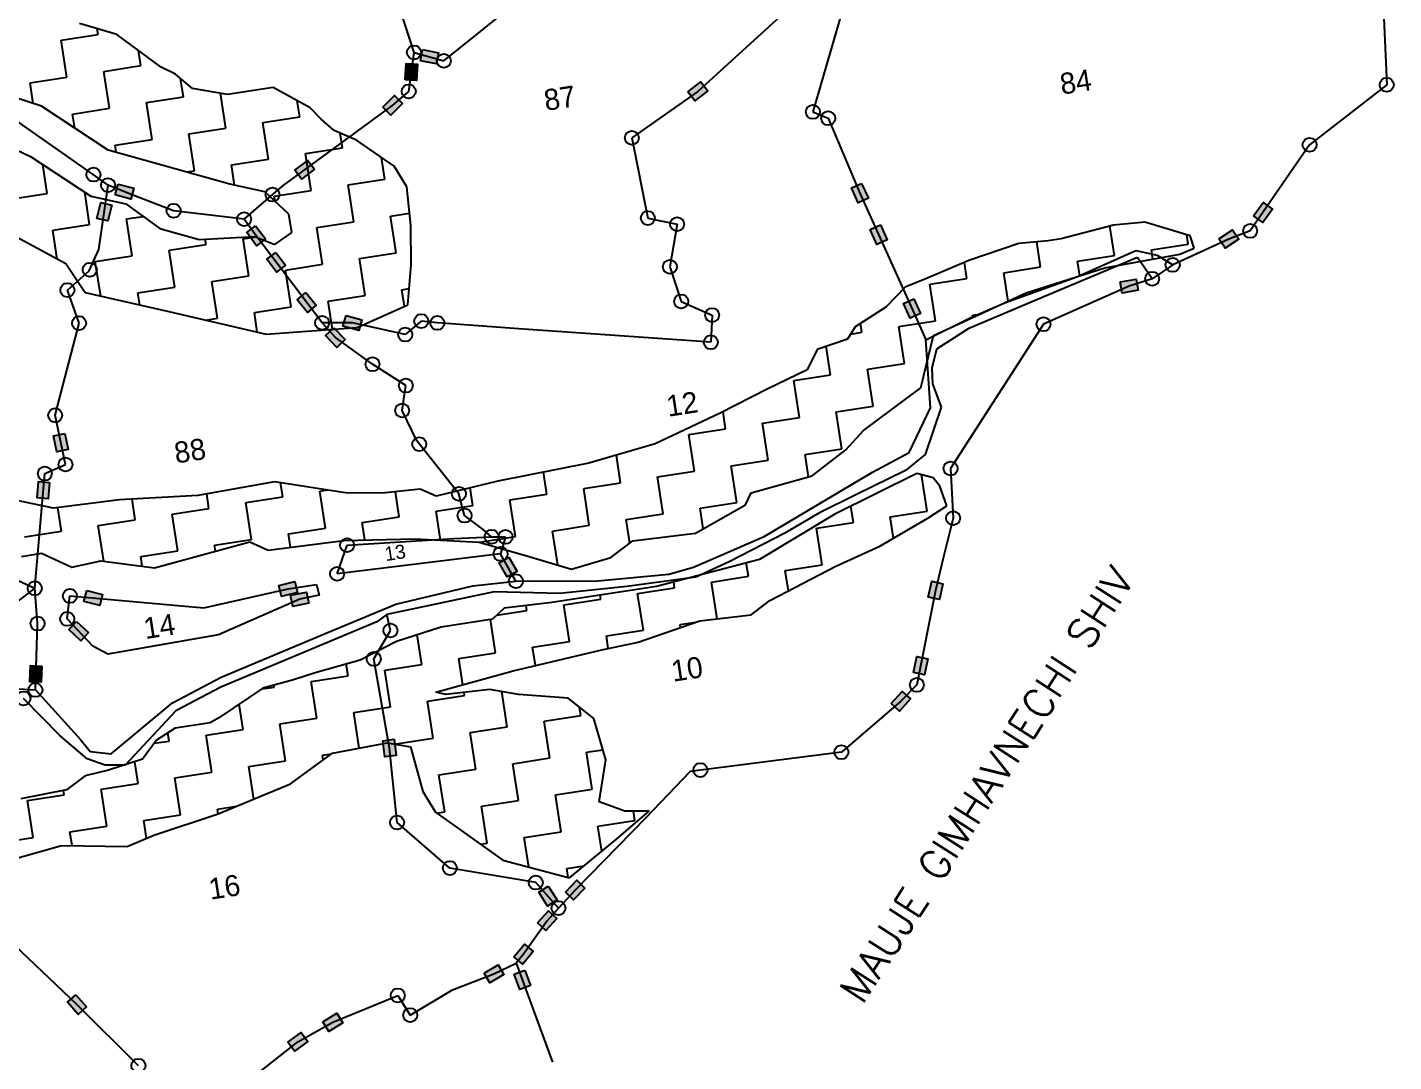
# Model space of a CAD drawing. Header units: metres. Extents: x 301485 to 306458, y 1961153 to 1964216.
# Drawn here: x 305081 to 306239, y 1962420 to 1963297 of the extents above; entities that cross this region are included whole.
import ezdxf

# ---------------------------------------------------------------- set-up
doc = ezdxf.new("R2010")
doc.units = ezdxf.units.M
for name, color, linetype in [('OFF', 1, 'Continuous'), ('POLY_HATCH', 12, 'Continuous'), ('POLY_PARCEL', 6, 'Continuous'), ('POLY_ROAD', 30, 'Continuous'), ('TEXT_MAPOUT', 7, 'Continuous'), ('TEXT_PARCEL', 7, 'Continuous'), ('V_BOUND_LINE', 7, 'Continuous')]:
    doc.layers.add(name, color=color, linetype=linetype)
doc.styles.get("Standard").update_dxf_attribs({"font": 'simplex.shx'})
doc.styles.add('TEXT_MAP', font='')
doc.styles.get('TEXT_MAP').set_extended_font_data('Kruti Dev 050')

msp = doc.modelspace()

# ---------------------------------------------------------------- hatches: boundary and pattern name
for points in [[(305427.9, 1963266.5), (305429.7, 1963275.9), (305416, 1963278.5), (305414.3, 1963269)], [(305411.8, 1963266.2), (305402.2, 1963266.8), (305401.5, 1963252.9), (305411.1, 1963252.4)], [(305657.9, 1963243.5), (305652, 1963251.1), (305641, 1963242.7), (305646.9, 1963235.1)], [(305399.1, 1963232.7), (305392.4, 1963239.5), (305382.5, 1963229.7), (305389.3, 1963222.9)], [(305307.8, 1963176.3), (305313.5, 1963168.6), (305324.7, 1963177), (305318.9, 1963184.6)], [(305169, 1963151.6), (305171.5, 1963160.9), (305158.1, 1963164.5), (305155.6, 1963155.3)], [(305785.3, 1963148.5), (305794, 1963152.5), (305788.3, 1963165.1), (305779.6, 1963161.2)], [(305152.7, 1963146.7), (305143.4, 1963148.9), (305140.1, 1963135.4), (305149.5, 1963133.2)], [(306136.4, 1963143.2), (306128.6, 1963148.8), (306120.4, 1963137.6), (306128.2, 1963132)], [(305275.4, 1963112.2), (305283.1, 1963118), (305274.7, 1963129.1), (305267.1, 1963123.3)], [(305801.1, 1963113.3), (305809.9, 1963117.3), (305804.2, 1963129.9), (305795.4, 1963126)], [(306107.9, 1963117.7), (306102.7, 1963125.7), (306091.1, 1963118.1), (306096.3, 1963110.1)], [(305292.4, 1963089.8), (305300.1, 1963095.6), (305291.7, 1963106.6), (305284.1, 1963100.9)], [(306022.6, 1963074.4), (306021.1, 1963083.8), (306007.4, 1963081.6), (306009, 1963072.1)], [(305318.6, 1963055.7), (305326, 1963061.8), (305317.2, 1963072.5), (305309.8, 1963066.4)], [(305829.4, 1963050.7), (305838.1, 1963054.6), (305832.4, 1963067.2), (305823.7, 1963063.3)], [(305362.1, 1963040.2), (305364.6, 1963049.4), (305351.3, 1963053.1), (305348.7, 1963043.9)], [(305343.6, 1963026), (305350.5, 1963032.6), (305341, 1963042.7), (305334, 1963036.1)], [(305106.3, 1962937.4), (305115.7, 1962939.3), (305112.9, 1962952.9), (305103.5, 1962950.9)], [(305089.4, 1962898.4), (305098.9, 1962897.6), (305100.1, 1962911.4), (305090.6, 1962912.2)], [(305487.8, 1962831.3), (305496.2, 1962836), (305489.4, 1962848.1), (305481, 1962843.4)], [(305142.7, 1962807.2), (305145, 1962816.5), (305131.5, 1962819.8), (305129.2, 1962810.4)], [(305310.2, 1962818.2), (305307.9, 1962827.5), (305294.4, 1962824.2), (305296.7, 1962814.9)], [(305857.2, 1962825.6), (305847.9, 1962827.7), (305844.8, 1962814.2), (305854.2, 1962812.1)], [(305319.7, 1962809), (305317.9, 1962818.4), (305304.3, 1962815.8), (305306.1, 1962806.4)], [(305126.4, 1962777.1), (305133, 1962784.1), (305122.9, 1962793.6), (305116.3, 1962786.7)], [(305844.4, 1962761.8), (305835, 1962763.8), (305832.2, 1962750.2), (305841.6, 1962748.3)], [(305083.4, 1962742.3), (305093, 1962742), (305093.5, 1962755.8), (305083.9, 1962756.2)], [(305829.6, 1962727.9), (305822.5, 1962734.3), (305813.2, 1962724), (305820.3, 1962717.6)], [(305384.3, 1962678.8), (305393.8, 1962680), (305392, 1962693.7), (305382.5, 1962692.5)], [(305522.1, 1962552.2), (305530.2, 1962557.4), (305522.6, 1962569.1), (305514.6, 1962563.9)], [(305553.7, 1962567.4), (305546.9, 1962574.1), (305537.2, 1962564.1), (305544.1, 1962557.4)], [(305530, 1962541.6), (305523, 1962548.2), (305513.5, 1962538.1), (305520.5, 1962531.5)], [(305509.8, 1962513.7), (305502.5, 1962519.9), (305493.6, 1962509.2), (305501, 1962503.1)], [(305485.1, 1962494.1), (305480.2, 1962502.4), (305468.3, 1962495.4), (305473.1, 1962487.1)], [(305498.6, 1962481.5), (305507.6, 1962484.8), (305502.9, 1962497.8), (305493.8, 1962494.5)], [(305124.2, 1962460.4), (305131.4, 1962466.8), (305122.2, 1962477.1), (305115.1, 1962470.8)], [(305348.5, 1962453.2), (305343.5, 1962461.4), (305331.6, 1962454.1), (305336.6, 1962445.9)], [(305318.9, 1962437.3), (305313.2, 1962445), (305302, 1962436.8), (305307.7, 1962429.1)]]:
    msp.add_hatch(color=256).paths.add_polyline_path(points)

# ---------------------------------------------------------------- linework, layer by layer
for points in [[(305416, 1963278.5), (305429.7, 1963275.9), (305427.9, 1963266.5), (305414.3, 1963269)], [(305401.5, 1963252.9), (305402.2, 1963266.8), (305411.8, 1963266.2), (305411.1, 1963252.4)], [(305641, 1963242.7), (305652, 1963251.1), (305657.9, 1963243.5), (305646.9, 1963235.1)], [(305382.5, 1963229.7), (305392.4, 1963239.5), (305399.1, 1963232.7), (305389.3, 1963222.9)], [(305324.7, 1963177), (305313.5, 1963168.6), (305307.8, 1963176.3), (305318.9, 1963184.6)], [(305158.1, 1963164.5), (305171.5, 1963160.9), (305169, 1963151.6), (305155.6, 1963155.3)], [(305788.3, 1963165.1), (305794, 1963152.5), (305785.3, 1963148.5), (305779.6, 1963161.2)], [(305140.1, 1963135.4), (305143.4, 1963148.9), (305152.7, 1963146.7), (305149.5, 1963133.2)], [(306120.4, 1963137.6), (306128.6, 1963148.8), (306136.4, 1963143.2), (306128.2, 1963132)], [(305274.7, 1963129.1), (305283.1, 1963118), (305275.4, 1963112.2), (305267.1, 1963123.3)], [(305804.2, 1963129.9), (305809.9, 1963117.3), (305801.1, 1963113.3), (305795.4, 1963126)], [(306091.1, 1963118.1), (306102.7, 1963125.7), (306107.9, 1963117.7), (306096.3, 1963110.1)], [(305291.7, 1963106.6), (305300.1, 1963095.6), (305292.4, 1963089.8), (305284.1, 1963100.9)], [(306007.4, 1963081.6), (306021.1, 1963083.8), (306022.6, 1963074.4), (306009, 1963072.1)], [(305317.2, 1963072.5), (305326, 1963061.8), (305318.6, 1963055.7), (305309.8, 1963066.4)], [(305832.4, 1963067.2), (305838.1, 1963054.6), (305829.4, 1963050.7), (305823.7, 1963063.3)], [(305351.3, 1963053.1), (305364.6, 1963049.4), (305362.1, 1963040.2), (305348.7, 1963043.9)], [(305341, 1963042.7), (305350.5, 1963032.6), (305343.6, 1963026), (305334, 1963036.1)], [(305112.9, 1962952.9), (305115.7, 1962939.3), (305106.3, 1962937.4), (305103.5, 1962950.9)], [(305100.1, 1962911.4), (305098.9, 1962897.6), (305089.4, 1962898.4), (305090.6, 1962912.2)], [(305489.4, 1962848.1), (305496.2, 1962836), (305487.8, 1962831.3), (305481, 1962843.4)], [(305131.5, 1962819.8), (305145, 1962816.5), (305142.7, 1962807.2), (305129.2, 1962810.4)], [(305294.4, 1962824.2), (305307.9, 1962827.5), (305310.2, 1962818.2), (305296.7, 1962814.9)], [(305844.8, 1962814.2), (305847.9, 1962827.7), (305857.2, 1962825.6), (305854.2, 1962812.1)], [(305304.3, 1962815.8), (305317.9, 1962818.4), (305319.7, 1962809), (305306.1, 1962806.4)], [(305122.9, 1962793.6), (305133, 1962784.1), (305126.4, 1962777.1), (305116.3, 1962786.7)], [(305832.2, 1962750.2), (305835, 1962763.8), (305844.4, 1962761.8), (305841.6, 1962748.3)], [(305093.5, 1962755.8), (305093, 1962742), (305083.4, 1962742.3), (305083.9, 1962756.2)], [(305813.2, 1962724), (305822.5, 1962734.3), (305829.6, 1962727.9), (305820.3, 1962717.6)], [(305392, 1962693.7), (305393.8, 1962680), (305384.3, 1962678.8), (305382.5, 1962692.5)], [(305522.6, 1962569.1), (305530.2, 1962557.4), (305522.1, 1962552.2), (305514.6, 1962563.9)], [(305537.2, 1962564.1), (305546.9, 1962574.1), (305553.7, 1962567.4), (305544.1, 1962557.4)], [(305513.5, 1962538.1), (305523, 1962548.2), (305530, 1962541.6), (305520.5, 1962531.5)], [(305493.6, 1962509.2), (305502.5, 1962519.9), (305509.8, 1962513.7), (305501, 1962503.1)], [(305468.3, 1962495.4), (305480.2, 1962502.4), (305485.1, 1962494.1), (305473.1, 1962487.1)], [(305502.9, 1962497.8), (305507.6, 1962484.8), (305498.6, 1962481.5), (305493.8, 1962494.5)], [(305122.2, 1962477.1), (305131.4, 1962466.8), (305124.2, 1962460.4), (305115.1, 1962470.8)], [(305331.6, 1962454.1), (305343.5, 1962461.4), (305348.5, 1962453.2), (305336.6, 1962445.9)], [(305302, 1962436.8), (305313.2, 1962445), (305318.9, 1962437.3), (305307.7, 1962429.1)]]:
    msp.add_lwpolyline(points, close=True)
for centre in [(305408.9, 1963276.2), (305434.1, 1963269), (305404.4, 1963243.1), (306233.3, 1963248.7), (305747, 1963225.7), (305760, 1963220.3), (305593.5, 1963203.7), (306168, 1963197.8), (305137.2, 1963172.5), (305149.6, 1963163.6), (305289, 1963155.6), (305205.2, 1963141.9), (305264.9, 1963134.7), (305607.1, 1963135.7), (305631.9, 1963130.5), (306117.6, 1963124.8), (305134.1, 1963091.9), (305625.8, 1963094.3), (306051.9, 1963095.9), (306034.5, 1963084.2), (305115.1, 1963074.6), (305635.4, 1963065), (305125, 1963046.6), (305331, 1963046.8), (305415.1, 1963048.3), (305428.7, 1963046.7), (305661.6, 1963053.4), (305942.4, 1963045.6), (305401.5, 1963036.8), (305660.5, 1963030.3), (305373.7, 1963011.7), (305402, 1962993.6), (305104.8, 1962968.4), (305398.9, 1962972.5), (305413.4, 1962943.9), (305096, 1962919), (305113.5, 1962926.7), (305863.7, 1962923.3), (305447, 1962901.8), (305451.8, 1962883.4), (305865.8, 1962881.2), (305474.7, 1962865.4), (305486.5, 1962865.3), (305352.2, 1962858.3), (305482.3, 1962850.9), (305343.7, 1962834), (305495.3, 1962827.8), (305087.5, 1962821.7), (305117.3, 1962815.2), (305089.9, 1962791.8), (305115, 1962795.7), (305388.9, 1962785.9), (305374.8, 1962761.8), (305088, 1962735.5), (305835.1, 1962739.8), (305077.9, 1962728.4), (305771.1, 1962682.7), (305651.6, 1962667.6), (305394.5, 1962623.1), (305439.3, 1962584.5), (305512.1, 1962572.1), (305531.4, 1962550.6), (305395.1, 1962476.5), (305405.7, 1962459.8), (305175.3, 1962416.9)]:
    msp.add_circle(centre, 5.94)
at = {"layer": 'OFF'}
msp.add_line((306051.9, 1963095.9), (306034.5, 1963084.2), dxfattribs=at)
at = {"layer": 'POLY_HATCH'}
for p, q in [((305157, 1963291.3), (305125.3, 1963300.7)), ((305194.6, 1963263.7), (305157, 1963291.3)), ((305206.7, 1963257.6), (305194.6, 1963263.7)), ((305221.3, 1963245.5), (305206.7, 1963257.6)), ((305093.1, 1963230.6), (305069.7, 1963238.1)), ((305250.7, 1963240.5), (305221.3, 1963245.5)), ((305289.5, 1963246.5), (305250.7, 1963240.5)), ((305320.9, 1963229.1), (305289.5, 1963246.5)), ((305149.8, 1963193.2), (305093.1, 1963230.6)), ((305330.3, 1963219.4), (305320.9, 1963229.1)), ((305341.3, 1963209.9), (305330.3, 1963219.4)), ((305040.9, 1963208.2), (305083.8, 1963187.8)), ((305360.1, 1963201.7), (305341.3, 1963209.9)), ((305392.1, 1963179.6), (305360.1, 1963201.7)), ((305252.8, 1963164.5), (305149.8, 1963193.2)), ((305083.8, 1963187.8), (305135.1, 1963154.3)), ((305402.7, 1963162.2), (305392.1, 1963179.6)), ((305282.5, 1963158), (305252.8, 1963164.5)), ((305302.9, 1963138.9), (305282.5, 1963158)), ((305406.2, 1963129.3), (305402.7, 1963162.2)), ((305135.1, 1963154.3), (305164.7, 1963147.8)), ((305164.7, 1963147.8), (305193.4, 1963126.8)), ((305305.3, 1963123.3), (305302.9, 1963138.9)), ((306028.4, 1963132.2), (306001.7, 1963129.7)), ((306066.7, 1963120.6), (306028.4, 1963132.2)), ((305061.6, 1963125.5), (305113.7, 1963097)), ((305193.4, 1963126.8), (305226.7, 1963117.6)), ((305226.7, 1963117.6), (305274, 1963120.1)), ((305274, 1963120.1), (305291, 1963113.2)), ((305291, 1963113.2), (305305.3, 1963123.3)), ((305406.6, 1963096), (305406.2, 1963129.3)), ((306001.7, 1963129.7), (305957.3, 1963118.1)), ((306070, 1963110), (306066.7, 1963120.6)), ((305921.4, 1963114.1), (305879.1, 1963099.7)), ((305946.5, 1963116.4), (305921.4, 1963114.1)), ((305957.3, 1963118.1), (305946.5, 1963116.4)), ((306058, 1963105), (306070, 1963110)), ((305113.7, 1963097), (305130.2, 1963072.5)), ((305879.1, 1963099.7), (305844.7, 1963084.9)), ((305994.5, 1963093.6), (306058, 1963105)), ((305403.8, 1963062.2), (305406.6, 1963096)), ((305927.8, 1963072.2), (305994.5, 1963093.6)), ((305825.3, 1963077.1), (305808.8, 1963060.2)), ((305844.7, 1963084.9), (305825.3, 1963077.1)), ((305130.2, 1963072.5), (305201.1, 1963056.4)), ((305360.7, 1963042.8), (305403.8, 1963062.2)), ((305849.1, 1963036.2), (305927.8, 1963072.2)), ((305201.1, 1963056.4), (305283.6, 1963037.3)), ((305808.8, 1963060.2), (305782.7, 1963043.5)), ((305283.6, 1963037.3), (305360.7, 1963042.8)), ((305782.7, 1963043.5), (305776.4, 1963033)), ((305776.4, 1963033), (305750.7, 1963024.3)), ((305838.4, 1962991.7), (305849.1, 1963036.2)), ((305750.7, 1963024.3), (305742.2, 1963007.1)), ((305742.2, 1963007.1), (305708.1, 1962990.7)), ((305708.1, 1962990.7), (305668.3, 1962970.2)), ((305789.9, 1962955.6), (305838.4, 1962991.7)), ((305668.3, 1962970.2), (305613.4, 1962944.3)), ((305774.9, 1962939), (305789.9, 1962955.6)), ((305613.4, 1962944.3), (305557.1, 1962927.7)), ((305746.5, 1962917.1), (305774.9, 1962939)), ((305557.1, 1962927.7), (305479.9, 1962912.6)), ((305290.7, 1962912.1), (305225.7, 1962900.5)), ((305352.6, 1962902.5), (305290.7, 1962912.1)), ((305479.9, 1962912.6), (305427.8, 1962899.8)), ((305694.6, 1962902.8), (305746.5, 1962917.1)), ((305835.1, 1962919.2), (305765.6, 1962884.7)), ((305848.8, 1962915.3), (305835.1, 1962919.2)), ((305854.6, 1962908.2), (305848.8, 1962915.3)), ((305103.3, 1962889.6), (305050.7, 1962900.6)), ((305225.7, 1962900.5), (305159.4, 1962896.6)), ((305384.4, 1962902.7), (305352.6, 1962902.5)), ((305414.2, 1962905.7), (305384.4, 1962902.7)), ((305427.8, 1962899.8), (305414.2, 1962905.7)), ((305689.8, 1962892.5), (305694.6, 1962902.8)), ((305860.4, 1962891.6), (305854.6, 1962908.2)), ((305159.4, 1962896.6), (305103.3, 1962889.6)), ((305647.4, 1962868.5), (305689.8, 1962892.5)), ((305844.5, 1962881.2), (305860.4, 1962891.6)), ((305765.6, 1962884.7), (305701.6, 1962846.2)), ((305803.6, 1962857.4), (305844.5, 1962881.2)), ((305594.3, 1962861.9), (305647.4, 1962868.5)), ((305189, 1962839.2), (305269.9, 1962861.2)), ((305269.9, 1962861.2), (305285.3, 1962854)), ((305285.3, 1962854), (305349.3, 1962862.3)), ((305349.3, 1962862.3), (305409.5, 1962863.6)), ((305409.5, 1962863.6), (305464, 1962860.9)), ((305464, 1962860.9), (305507.3, 1962848.5)), ((305575.8, 1962847.9), (305594.3, 1962861.9)), ((305766.4, 1962840.6), (305803.6, 1962857.4)), ((305076.1, 1962848.8), (305093.2, 1962851.5)), ((305093.2, 1962851.5), (305118.9, 1962839.5)), ((305118.9, 1962839.5), (305143.5, 1962844.9)), ((305143.5, 1962844.9), (305189, 1962839.2)), ((305507.3, 1962848.5), (305542.3, 1962838)), ((305542.3, 1962838), (305575.8, 1962847.9)), ((305701.6, 1962846.2), (305614.4, 1962823.2)), ((305710.5, 1962811.3), (305766.4, 1962840.6)), ((305614.4, 1962823.2), (305525.8, 1962809.6)), ((305525.8, 1962809.6), (305485.2, 1962804.9)), ((305694.8, 1962799.3), (305710.5, 1962811.3)), ((305485.2, 1962804.9), (305475.5, 1962795.5)), ((305651.1, 1962794.2), (305694.8, 1962799.3)), ((305432, 1962788.8), (305394.1, 1962776.6)), ((305475.5, 1962795.5), (305432, 1962788.8)), ((305599, 1962775.9), (305651.1, 1962794.2)), ((305394.1, 1962776.6), (305363.2, 1962760.7)), ((305568.1, 1962769.6), (305599, 1962775.9)), ((305493, 1962751.7), (305568.1, 1962769.6)), ((305325, 1962750), (305306.9, 1962744.1)), ((305363.2, 1962760.7), (305325, 1962750)), ((305427.3, 1962733.6), (305493, 1962751.7)), ((305306.9, 1962744.1), (305280.9, 1962736.9)), ((305280.9, 1962736.9), (305243.4, 1962712)), ((305435.6, 1962731.7), (305427.3, 1962733.6)), ((305473.1, 1962735.9), (305435.6, 1962731.7)), ((305497.6, 1962731.7), (305473.1, 1962735.9)), ((305539.5, 1962728.6), (305497.6, 1962731.7)), ((305561.2, 1962711.3), (305539.5, 1962728.6)), ((305206.6, 1962703.2), (305190.7, 1962692.8)), ((305236.1, 1962707.7), (305206.6, 1962703.2)), ((305243.4, 1962712), (305236.1, 1962707.7)), ((305571.4, 1962676.3), (305561.2, 1962711.3)), ((305190.7, 1962692.8), (305178.8, 1962676.7)), ((305304.1, 1962655.8), (305339.8, 1962682)), ((305339.8, 1962682), (305386.2, 1962690.7)), ((305386.2, 1962690.7), (305405.8, 1962687.4)), ((305405.8, 1962687.4), (305416.5, 1962649.3)), ((305178.8, 1962676.7), (305150, 1962667.4)), ((305565.8, 1962640.5), (305571.4, 1962676.3)), ((305130.1, 1962662.8), (305114.4, 1962650.8)), ((305150, 1962667.4), (305130.1, 1962662.8)), ((305114.4, 1962650.8), (305075.8, 1962643.3)), ((305242.8, 1962630.5), (305304.1, 1962655.8)), ((305416.5, 1962649.3), (305427.1, 1962631.8)), ((305587.6, 1962632.7), (305565.8, 1962640.5)), ((305188.3, 1962612.5), (305242.8, 1962630.5)), ((305427.1, 1962631.8), (305484.2, 1962591.3)), ((305578.8, 1962607.5), (305608.3, 1962632.7)), ((305608.3, 1962632.7), (305587.6, 1962632.7)), ((305165.9, 1962602.7), (305188.3, 1962612.5)), ((305061.3, 1962589.8), (305110.1, 1962603.7)), ((305110.1, 1962603.7), (305165.9, 1962602.7)), ((305540.7, 1962576.2), (305578.8, 1962607.5)), ((305484.2, 1962591.3), (305540.7, 1962576.2))]:
    msp.add_line(p, q, dxfattribs=at)
at = {"layer": 'POLY_HATCH', "linetype": 'Continuous'}
for p, q in [((305141.2, 1963291.3), (305140.5, 1963296.2)), ((305109.9, 1963286.5), (305141.2, 1963291.3)), ((305114.8, 1963255.2), (305109.9, 1963286.5)), ((305177.3, 1963264.9), (305175.3, 1963277.8)), ((305146, 1963260), (305177.3, 1963264.9)), ((305150.9, 1963228.8), (305146, 1963260)), ((305083.5, 1963250.4), (305114.8, 1963255.2)), ((305086.2, 1963232.8), (305083.5, 1963250.4)), ((305213.4, 1963238.4), (305211, 1963254)), ((305182.1, 1963233.6), (305213.4, 1963238.4)), ((305249.5, 1963211.9), (305245, 1963241.5)), ((305119.6, 1963223.9), (305150.9, 1963228.8)), ((305187, 1963202.3), (305182.1, 1963233.6)), ((305312.1, 1963221.6), (305310, 1963235.1)), ((305121.4, 1963211.9), (305119.6, 1963223.9)), ((305280.8, 1963216.8), (305312.1, 1963221.6)), ((305285.6, 1963185.5), (305280.8, 1963216.8)), ((305155.7, 1963197.5), (305187, 1963202.3)), ((305218.2, 1963207.1), (305249.5, 1963211.9)), ((305223, 1963175.8), (305218.2, 1963207.1)), ((305348.2, 1963195.1), (305346.2, 1963207.8)), ((305156.6, 1963191.3), (305155.7, 1963197.5)), ((305316.9, 1963190.3), (305348.2, 1963195.1)), ((305321.7, 1963159), (305316.9, 1963190.3)), ((305097.9, 1963156.6), (305094.2, 1963181)), ((305254.3, 1963180.7), (305285.6, 1963185.5)), ((305256.9, 1963163.6), (305254.3, 1963180.7)), ((305384.2, 1963168.7), (305381.4, 1963187)), ((305216, 1963174.8), (305223, 1963175.8)), ((305353, 1963163.8), (305384.2, 1963168.7)), ((305066.7, 1963151.8), (305097.9, 1963156.6)), ((305134, 1963130.1), (305129.8, 1963157.8)), ((305290.4, 1963154.2), (305321.7, 1963159)), ((305357.8, 1963132.6), (305353, 1963163.8)), ((305291.1, 1963150), (305290.4, 1963154.2)), ((305165.3, 1963134.9), (305179.3, 1963137.1)), ((305170.1, 1963103.7), (305165.3, 1963134.9)), ((305326.5, 1963127.7), (305357.8, 1963132.6)), ((305389.1, 1963137.4), (305405.1, 1963139.8)), ((305393.9, 1963106.1), (305389.1, 1963137.4)), ((305102.8, 1963125.3), (305134, 1963130.1)), ((305106.5, 1963100.9), (305102.8, 1963125.3)), ((305331.3, 1963096.5), (305326.5, 1963127.7)), ((306002.6, 1963103.8), (305998.7, 1963128.9)), ((306065.1, 1963113.4), (306063.9, 1963121.5)), ((305201.4, 1963108.5), (305232.7, 1963113.3)), ((305206.2, 1963077.2), (305201.4, 1963108.5)), ((305232.7, 1963113.3), (305232, 1963117.9)), ((305264, 1963118.1), (305274.8, 1963119.8)), ((305268.8, 1963086.8), (305264, 1963118.1)), ((305940, 1963094.2), (305936.7, 1963115.5)), ((306033.9, 1963108.6), (306065.1, 1963113.4)), ((306035.1, 1963100.9), (306033.9, 1963108.6)), ((305138.8, 1963098.8), (305170.1, 1963103.7)), ((305143.4, 1963069.5), (305138.8, 1963098.8)), ((305362.6, 1963101.3), (305393.9, 1963106.1)), ((305367.4, 1963070), (305362.6, 1963101.3)), ((305877.5, 1963084.5), (305875.4, 1963098.1)), ((305971.3, 1963099), (306002.6, 1963103.8)), ((305973.2, 1963086.8), (305971.3, 1963099)), ((305237.5, 1963082), (305268.8, 1963086.8)), ((305300, 1963091.6), (305331.3, 1963096.5)), ((305304.9, 1963060.4), (305300, 1963091.6)), ((305908.8, 1963089.3), (305940, 1963094.2)), ((305912.5, 1963065.2), (305908.8, 1963089.3)), ((305174.9, 1963072.4), (305206.2, 1963077.2)), ((305242.3, 1963050.7), (305237.5, 1963082)), ((305398.7, 1963074.8), (305404.9, 1963075.8)), ((305400.8, 1963060.9), (305398.7, 1963074.8)), ((305846.2, 1963079.7), (305877.5, 1963084.5)), ((305851, 1963048.4), (305846.2, 1963079.7)), ((305176.5, 1963062), (305174.9, 1963072.4)), ((305336.1, 1963065.2), (305367.4, 1963070)), ((305339.8, 1963041.3), (305336.1, 1963065.2)), ((305232.3, 1963049.2), (305242.3, 1963050.7)), ((305273.6, 1963055.6), (305304.9, 1963060.4)), ((305276.1, 1963039), (305273.6, 1963055.6)), ((305882.3, 1963053.2), (305888.3, 1963054.2)), ((305882.6, 1963051.5), (305882.3, 1963053.2)), ((305788.5, 1963038.8), (305787.3, 1963046.5)), ((305819.7, 1963043.6), (305851, 1963048.4)), ((305824.6, 1963012.3), (305819.7, 1963043.6)), ((305779, 1963037.3), (305788.5, 1963038.8)), ((305762, 1963002.7), (305758.3, 1963026.9)), ((305793.3, 1963007.5), (305824.6, 1963012.3)), ((305798.1, 1962976.2), (305793.3, 1963007.5)), ((305730.7, 1962997.9), (305762, 1963002.7)), ((305735.5, 1962966.6), (305730.7, 1962997.9)), ((305673, 1962957), (305670.8, 1962971.5)), ((305766.8, 1962971.4), (305798.1, 1962976.2)), ((305771.6, 1962940.1), (305766.8, 1962971.4)), ((305704.3, 1962961.8), (305735.5, 1962966.6)), ((305709.1, 1962930.5), (305704.3, 1962961.8)), ((305641.7, 1962952.2), (305673, 1962957)), ((305646.5, 1962920.9), (305641.7, 1962952.2)), ((305740.4, 1962935.3), (305771.6, 1962940.1)), ((305743.3, 1962916.2), (305740.4, 1962935.3)), ((305584, 1962911.2), (305580.4, 1962934.6)), ((305677.8, 1962925.7), (305709.1, 1962930.5)), ((305682.6, 1962894.4), (305677.8, 1962925.7)), ((305521.4, 1962901.6), (305518.6, 1962920.2)), ((305615.3, 1962916.1), (305646.5, 1962920.9)), ((305620.1, 1962884.8), (305615.3, 1962916.1)), ((305843.8, 1962887.2), (305839.1, 1962918.1)), ((305235.1, 1962889.5), (305233.2, 1962901.8)), ((305297.7, 1962899.2), (305295.8, 1962911.3)), ((305329, 1962904), (305336.1, 1962905.1)), ((305333.8, 1962872.7), (305329, 1962904)), ((305396.3, 1962882.3), (305393.1, 1962903.5)), ((305458.9, 1962892), (305456.6, 1962906.9)), ((305490.2, 1962896.8), (305521.4, 1962901.6)), ((305552.7, 1962906.4), (305584, 1962911.2)), ((305557.5, 1962875.2), (305552.7, 1962906.4)), ((305110, 1962870.3), (305107, 1962890)), ((305172.6, 1962879.9), (305169.9, 1962897.3)), ((305203.8, 1962884.7), (305235.1, 1962889.5)), ((305266.4, 1962894.4), (305297.7, 1962899.2)), ((305271.2, 1962863.1), (305266.4, 1962894.4)), ((305427.6, 1962887.2), (305458.9, 1962892)), ((305495, 1962865.5), (305490.2, 1962896.8)), ((305651.4, 1962889.6), (305682.6, 1962894.4)), ((305654, 1962872.2), (305651.4, 1962889.6)), ((305781.3, 1962877.6), (305779.2, 1962891.4)), ((305141.3, 1962875.1), (305172.6, 1962879.9)), ((305208.7, 1962853.4), (305203.8, 1962884.7)), ((305365, 1962877.5), (305396.3, 1962882.3)), ((305367.3, 1962862.7), (305365, 1962877.5)), ((305431.4, 1962862.5), (305427.6, 1962887.2)), ((305588.8, 1962880), (305620.1, 1962884.8)), ((305591.9, 1962860), (305588.8, 1962880)), ((305750, 1962872.8), (305781.3, 1962877.6)), ((305812.6, 1962882.4), (305843.8, 1962887.2)), ((305815.3, 1962864.3), (305812.6, 1962882.4)), ((305078.7, 1962865.4), (305110, 1962870.3)), ((305146, 1962844.6), (305141.3, 1962875.1)), ((305302.5, 1962867.9), (305333.8, 1962872.7)), ((305304.2, 1962856.5), (305302.5, 1962867.9)), ((305464.3, 1962860.8), (305495, 1962865.5)), ((305526.2, 1962870.3), (305557.5, 1962875.2)), ((305530.7, 1962841.5), (305526.2, 1962870.3)), ((305754.8, 1962841.5), (305750, 1962872.8)), ((305239.9, 1962858.3), (305271.2, 1962863.1)), ((305240.7, 1962853.3), (305239.9, 1962858.3)), ((305177.4, 1962848.6), (305208.7, 1962853.4)), ((305178.6, 1962840.5), (305177.4, 1962848.6)), ((305692.3, 1962831.9), (305690.5, 1962843.3)), ((305118.8, 1962839.6), (305120.3, 1962839.8)), ((305661, 1962827), (305692.3, 1962831.9)), ((305723.5, 1962836.7), (305754.8, 1962841.5)), ((305726.2, 1962819.5), (305723.5, 1962836.7)), ((305598.4, 1962817.4), (305629.7, 1962822.2)), ((305629.7, 1962822.2), (305629, 1962827.1)), ((305665.8, 1962795.9), (305661, 1962827)), ((305535.9, 1962807.8), (305567.2, 1962812.6)), ((305540.7, 1962776.5), (305535.9, 1962807.8)), ((305567.2, 1962812.6), (305566.7, 1962815.9)), ((305603.3, 1962786.1), (305598.4, 1962817.4)), ((305479.2, 1962799), (305504.6, 1962803)), ((305504.6, 1962803), (305504, 1962807.1)), ((305478.1, 1962766.9), (305473.8, 1962795.2)), ((305572, 1962781.3), (305603.3, 1962786.1)), ((305634.5, 1962791), (305647.5, 1962793)), ((305634.9, 1962788.5), (305634.5, 1962791)), ((305415.6, 1962757.2), (305411.7, 1962782.3)), ((305509.4, 1962771.7), (305540.7, 1962776.5)), ((305573.6, 1962770.7), (305572, 1962781.3)), ((305446.9, 1962762.1), (305478.1, 1962766.9)), ((305450.3, 1962739.9), (305446.9, 1962762.1)), ((305511.8, 1962756.2), (305509.4, 1962771.7)), ((305353, 1962747.6), (305351.5, 1962757.4)), ((305384.3, 1962752.4), (305415.6, 1962757.2)), ((305389.1, 1962721.1), (305384.3, 1962752.4)), ((305280.1, 1962736.4), (305290.5, 1962738)), ((305290.5, 1962738), (305290.3, 1962739.5)), ((305321.8, 1962742.8), (305353, 1962747.6)), ((305326.6, 1962711.5), (305321.8, 1962742.8)), ((305420.4, 1962726), (305451.7, 1962730.8)), ((305451.7, 1962730.8), (305451.3, 1962733.5)), ((305487.8, 1962704.3), (305483.2, 1962734.2)), ((305264, 1962701.9), (305260.7, 1962723.5)), ((305357.9, 1962716.3), (305389.1, 1962721.1)), ((305362.5, 1962686.2), (305357.9, 1962716.3)), ((305425.2, 1962694.7), (305420.4, 1962726)), ((305550.3, 1962713.9), (305549.3, 1962720.8)), ((305295.3, 1962706.7), (305326.6, 1962711.5)), ((305300.1, 1962675.4), (305295.3, 1962706.7)), ((305456.5, 1962699.5), (305487.8, 1962704.3)), ((305519.1, 1962709.1), (305550.3, 1962713.9)), ((305523.9, 1962677.9), (305519.1, 1962709.1)), ((305188.8, 1962690.3), (305201.5, 1962692.2)), ((305201.5, 1962692.2), (305200.4, 1962699.2)), ((305232.7, 1962697.1), (305264, 1962701.9)), ((305237.6, 1962665.8), (305232.7, 1962697.1)), ((305393.9, 1962689.9), (305425.2, 1962694.7)), ((305461.3, 1962668.2), (305456.5, 1962699.5)), ((305331.4, 1962680.2), (305339.1, 1962681.4)), ((305332, 1962676.3), (305331.4, 1962680.2)), ((305394, 1962689.4), (305393.9, 1962689.9)), ((305555.1, 1962682.7), (305568.9, 1962684.8)), ((305560, 1962651.4), (305555.1, 1962682.7)), ((305175, 1962656.1), (305172.2, 1962674.5)), ((305268.8, 1962670.6), (305300.1, 1962675.4)), ((305273.1, 1962643), (305268.8, 1962670.6)), ((305492.6, 1962673), (305523.9, 1962677.9)), ((305497.4, 1962641.8), (305492.6, 1962673)), ((305206.3, 1962661), (305237.6, 1962665.8)), ((305211.1, 1962629.7), (305206.3, 1962661)), ((305430, 1962663.4), (305461.3, 1962668.2)), ((305434.9, 1962632.1), (305430, 1962663.4)), ((305081.2, 1962641.7), (305112.5, 1962646.5)), ((305112.5, 1962646.5), (305111.9, 1962650.3)), ((305143.7, 1962651.3), (305175, 1962656.1)), ((305148.6, 1962620.1), (305143.7, 1962651.3)), ((305528.7, 1962646.6), (305560, 1962651.4)), ((305533.5, 1962615.3), (305528.7, 1962646.6)), ((305086, 1962610.4), (305081.2, 1962641.7)), ((305242.4, 1962634.5), (305258.6, 1962637)), ((305243, 1962630.6), (305242.4, 1962634.5)), ((305466.1, 1962636.9), (305497.4, 1962641.8)), ((305471, 1962605.7), (305466.1, 1962636.9)), ((305179.8, 1962624.9), (305211.1, 1962629.7)), ((305182.1, 1962609.8), (305179.8, 1962624.9)), ((305428.1, 1962631.1), (305434.9, 1962632.1)), ((305564.8, 1962620.1), (305596.1, 1962624.9)), ((305596.1, 1962624.9), (305594.9, 1962632.7)), ((305054.7, 1962605.6), (305086, 1962610.4)), ((305117.3, 1962615.2), (305148.6, 1962620.1)), ((305119.1, 1962603.5), (305117.3, 1962615.2)), ((305502.2, 1962610.5), (305533.5, 1962615.3)), ((305506.1, 1962585.5), (305502.2, 1962610.5)), ((305568.1, 1962598.7), (305564.8, 1962620.1)), ((305465.3, 1962604.8), (305471, 1962605.7)), ((305538.3, 1962584), (305552.9, 1962586.3)), ((305539.5, 1962576.5), (305538.3, 1962584))]:
    msp.add_line(p, q, dxfattribs=at)
at = {"layer": 'POLY_PARCEL'}
for p, q in [((305434.1, 1963269), (305581.6, 1963387.7)), ((305748.4, 1963333.4), (305649.4, 1963243.1)), ((305776.6, 1963328.3), (305747, 1963225.7)), ((305408.9, 1963276.2), (305397.8, 1963310.9)), ((305404.4, 1963243.1), (305408.9, 1963276.2)), ((305408.9, 1963276.2), (305434.1, 1963269)), ((305135.1, 1963174), (305037.6, 1963242.3)), ((305390.8, 1963231.2), (305404.4, 1963243.1)), ((305649.4, 1963243.1), (305593.5, 1963203.7)), ((305297.7, 1963163.1), (305390.8, 1963231.2)), ((305747, 1963225.7), (305760, 1963220.3)), ((305760, 1963220.3), (305786.8, 1963156.8)), ((305593.5, 1963203.7), (305607.1, 1963135.7)), ((305149.6, 1963163.6), (305135.1, 1963174)), ((305141.8, 1963109), (305149.6, 1963163.6)), ((305167.9, 1963156.3), (305149.6, 1963163.6)), ((305205.2, 1963141.9), (305167.9, 1963156.3)), ((305264.9, 1963134.7), (305297.7, 1963163.1)), ((305786.8, 1963156.8), (305834.2, 1963051.7)), ((305264.9, 1963134.7), (305205.2, 1963141.9)), ((305275.1, 1963120.7), (305264.9, 1963134.7)), ((305607.1, 1963135.7), (305631.9, 1963130.5)), ((305331, 1963046.8), (305275.1, 1963120.7)), ((305631.9, 1963130.5), (305625.8, 1963094.3)), ((305133.7, 1963091), (305141.8, 1963109)), ((305115.1, 1963074.6), (305133.7, 1963091)), ((305625.8, 1963094.3), (305635.4, 1963065)), ((305125, 1963046.6), (305115.1, 1963074.6)), ((305635.4, 1963065), (305661.6, 1963053.4)), ((305661.6, 1963053.4), (305660.5, 1963030.3)), ((305834.2, 1963051.7), (305842.8, 1963032.4)), ((305104.8, 1962968.4), (305125, 1963046.6)), ((305342.3, 1963034.3), (305331, 1963046.8)), ((305356.7, 1963046.7), (305331, 1963046.8)), ((305401.5, 1963036.8), (305356.7, 1963046.7)), ((305415.1, 1963048.3), (305401.5, 1963036.8)), ((305428.7, 1963046.7), (305415.1, 1963048.3)), ((305497.8, 1963041.7), (305428.7, 1963046.7)), ((305660.5, 1963030.3), (305497.8, 1963041.7)), ((305373.7, 1963011.7), (305342.3, 1963034.3)), ((305402, 1962993.6), (305373.7, 1963011.7)), ((305398.9, 1962972.5), (305402, 1962993.6)), ((305411.2, 1962946.8), (305398.9, 1962972.5)), ((305113.5, 1962926.7), (305104.8, 1962968.4)), ((305447, 1962901.8), (305411.2, 1962946.8)), ((305096, 1962919), (305113.5, 1962926.7)), ((305087.5, 1962821.7), (305096, 1962919)), ((305451.8, 1962883.4), (305447, 1962901.8)), ((305467.4, 1962871.6), (305451.8, 1962883.4)), ((305442.6, 1962863.9), (305474.7, 1962865.4)), ((305474.7, 1962865.4), (305467.4, 1962871.6)), ((305474.7, 1962865.4), (305486.5, 1962865.3)), ((305486.5, 1962865.3), (305482.3, 1962850.9)), ((305343.7, 1962834), (305352.2, 1962858.3)), ((305352.2, 1962858.3), (305442.6, 1962863.9)), ((305482.3, 1962850.9), (305343.7, 1962834)), ((305495.3, 1962827.8), (305482.3, 1962850.9)), ((305062.4, 1962833.3), (305087.5, 1962821.7)), ((305087.5, 1962821.7), (305067.5, 1962806.6)), ((305089.9, 1962791.8), (305087.5, 1962821.7)), ((305230.7, 1962805.2), (305302.3, 1962821.2)), ((305302.3, 1962821.2), (305326.2, 1962824.9)), ((305326.2, 1962824.9), (305328.6, 1962815.9)), ((305115, 1962795.7), (305117.3, 1962815.2)), ((305117.3, 1962815.2), (305230.7, 1962805.2)), ((305312, 1962812.4), (305243.1, 1962782.2)), ((305328.6, 1962815.9), (305312, 1962812.4)), ((305136.7, 1962772.6), (305115, 1962795.7)), ((305388.9, 1962785.9), (305386, 1962799.6)), ((305088, 1962735.5), (305089.9, 1962791.8)), ((305374.8, 1962761.8), (305388.9, 1962785.9)), ((305149.5, 1962765.8), (305136.7, 1962772.6)), ((305243.1, 1962782.2), (305149.5, 1962765.8)), ((305388.2, 1962686.2), (305374.8, 1962761.8)), ((305394.5, 1962623.1), (305388.2, 1962686.2)), ((305439.3, 1962584.5), (305394.5, 1962623.1)), ((305512.1, 1962572.1), (305439.3, 1962584.5)), ((305531.4, 1962550.6), (305512.1, 1962572.1)), ((305123.2, 1962468.8), (305058.6, 1962530.2)), ((305441.4, 1962481.3), (305476.7, 1962494.8)), ((305476.7, 1962494.8), (305495.5, 1962503.9)), ((305340.1, 1962453.7), (305395.1, 1962476.5)), ((305395.1, 1962476.5), (305405.7, 1962459.8)), ((305405.7, 1962459.8), (305441.4, 1962481.3)), ((305175.3, 1962416.9), (305123.2, 1962468.8)), ((305310.5, 1962437.1), (305340.1, 1962453.7)), ((305241.3, 1962382.8), (305310.5, 1962437.1))]:
    msp.add_line(p, q, dxfattribs=at)
at = {"layer": 'POLY_ROAD'}
for p, q in [((306022.1, 1963102.2), (305932, 1963064.3)), ((305970.6, 1963085.8), (306020.7, 1963108.1)), ((306020.7, 1963108.1), (306038.7, 1963104.1)), ((306034.5, 1963084.2), (306022.1, 1963102.2)), ((306038.7, 1963104.1), (306051.9, 1963095.9)), ((305910.1, 1963064.2), (305970.6, 1963085.8)), ((305932, 1963064.3), (305878.7, 1963041.8)), ((305880.4, 1963051.1), (305910.1, 1963064.2)), ((305842.8, 1963032.4), (305880.4, 1963051.1)), ((305878.7, 1963041.8), (305851.6, 1963024.6)), ((305846.6, 1962974.8), (305842.8, 1963032.4)), ((305851.6, 1963024.6), (305847.8, 1963008.4)), ((305847.8, 1963008.4), (305848.4, 1962995.2)), ((305848.4, 1962995.2), (305855.8, 1962975.2)), ((305828.6, 1962936.9), (305846.6, 1962974.8)), ((305855.8, 1962975.2), (305842, 1962935.1)), ((305797.5, 1962920.1), (305828.6, 1962936.9)), ((305842, 1962935.1), (305825.4, 1962921.5)), ((305705.6, 1962865.7), (305797.5, 1962920.1)), ((305825.4, 1962921.5), (305783.5, 1962901.1)), ((305783.5, 1962901.1), (305752, 1962885.5)), ((305752, 1962885.5), (305723.2, 1962868.4)), ((305645.8, 1962839.6), (305705.6, 1962865.7)), ((305723.2, 1962868.4), (305676.1, 1962844.2)), ((305676.1, 1962844.2), (305647.7, 1962831.1)), ((305564.6, 1962828.1), (305625, 1962833.8)), ((305647.7, 1962831.1), (305589.3, 1962823.1)), ((305625, 1962833.8), (305645.8, 1962839.6)), ((305393.6, 1962808.2), (305458.7, 1962823.8)), ((305458.7, 1962823.8), (305495.3, 1962827.8)), ((305495.3, 1962827.8), (305564.6, 1962828.1)), ((305589.3, 1962823.1), (305532.5, 1962817.3)), ((305338.4, 1962785.4), (305393.6, 1962808.2)), ((305476.8, 1962818.8), (305386, 1962799.6)), ((305532.5, 1962817.3), (305476.8, 1962818.8)), ((305386, 1962799.6), (305377.4, 1962793.4)), ((305377.4, 1962793.4), (305245.1, 1962737.9)), ((305245.5, 1962746.4), (305338.4, 1962785.4)), ((305023.5, 1962739.5), (305088, 1962735.5)), ((305204.1, 1962724.5), (305245.5, 1962746.4)), ((305245.1, 1962737.9), (305207.1, 1962717.8)), ((305108.6, 1962696.8), (305077.9, 1962728.4)), ((305088, 1962735.5), (305126.2, 1962693.6)), ((305152.1, 1962681.4), (305204.1, 1962724.5)), ((305207.1, 1962717.8), (305164, 1962671.8)), ((305132, 1962677), (305108.6, 1962696.8)), ((305126.2, 1962693.6), (305134.4, 1962683.2)), ((305134.4, 1962683.2), (305152.1, 1962681.4)), ((305147.2, 1962671.8), (305132, 1962677)), ((305164, 1962671.8), (305147.2, 1962671.8))]:
    msp.add_line(p, q, dxfattribs=at)
at = {"layer": 'V_BOUND_LINE'}
for p, q in [((306229.8, 1963332.2), (306233.3, 1963248.7)), ((306233.3, 1963248.7), (306168, 1963197.8)), ((306168, 1963197.8), (306117.6, 1963124.8)), ((306117.6, 1963124.8), (306099.5, 1963117.9)), ((306099.5, 1963117.9), (306051.9, 1963095.9)), ((306015, 1963078), (305942.4, 1963045.6)), ((306034.5, 1963084.2), (306015, 1963078)), ((305942.4, 1963045.6), (305863.7, 1962923.3)), ((305863.7, 1962923.3), (305865.8, 1962881.2)), ((305865.8, 1962881.2), (305857.5, 1962847.4)), ((305857.5, 1962847.4), (305851, 1962819.9)), ((305851, 1962819.9), (305835.1, 1962739.8)), ((305835.1, 1962739.8), (305821.4, 1962725.9)), ((305821.4, 1962725.9), (305771.1, 1962682.7)), ((305771.1, 1962682.7), (305642.9, 1962666.5)), ((305642.9, 1962666.5), (305605.5, 1962627.1)), ((305605.5, 1962627.1), (305545.5, 1962565.8)), ((305545.5, 1962565.8), (305531.4, 1962550.6)), ((305531.4, 1962550.6), (305521.8, 1962539.8)), ((305521.8, 1962539.8), (305501.7, 1962511.5)), ((305501.7, 1962511.5), (305495.5, 1962503.9)), ((305495.5, 1962503.9), (305526.2, 1962419.8))]:
    msp.add_line(p, q, dxfattribs=at)

# ---------------------------------------------------------------- texts
at = {"layer": 'TEXT_MAPOUT'}
msp.add_text('MAUJE GIMHAVNECHI SHIV', height=24.918, rotation=57.3576, dxfattribs=at).set_placement((305789, 1962467.8))
at = {"layer": 'TEXT_PARCEL', "style": 'TEXT_MAP'}
for s, height, p in [('84', 17.94, (305957.9, 1963240.3)), ('87', 17.94, (305520.6, 1963226.5)), ('12', 17.94, (305624.3, 1962967.1)), ('88', 17.94, (305207.2, 1962927.5)), ('13', 11.96, (305385, 1962844.7)), ('14', 17.94, (305181.2, 1962778.6)), ('10', 17.94, (305628.4, 1962742.4)), ('16', 17.94, (305236.4, 1962557.6))]:
    msp.add_text(s, height=height, rotation=8.7555, dxfattribs=at).set_placement(p)

doc.saveas('drawing.dxf')
